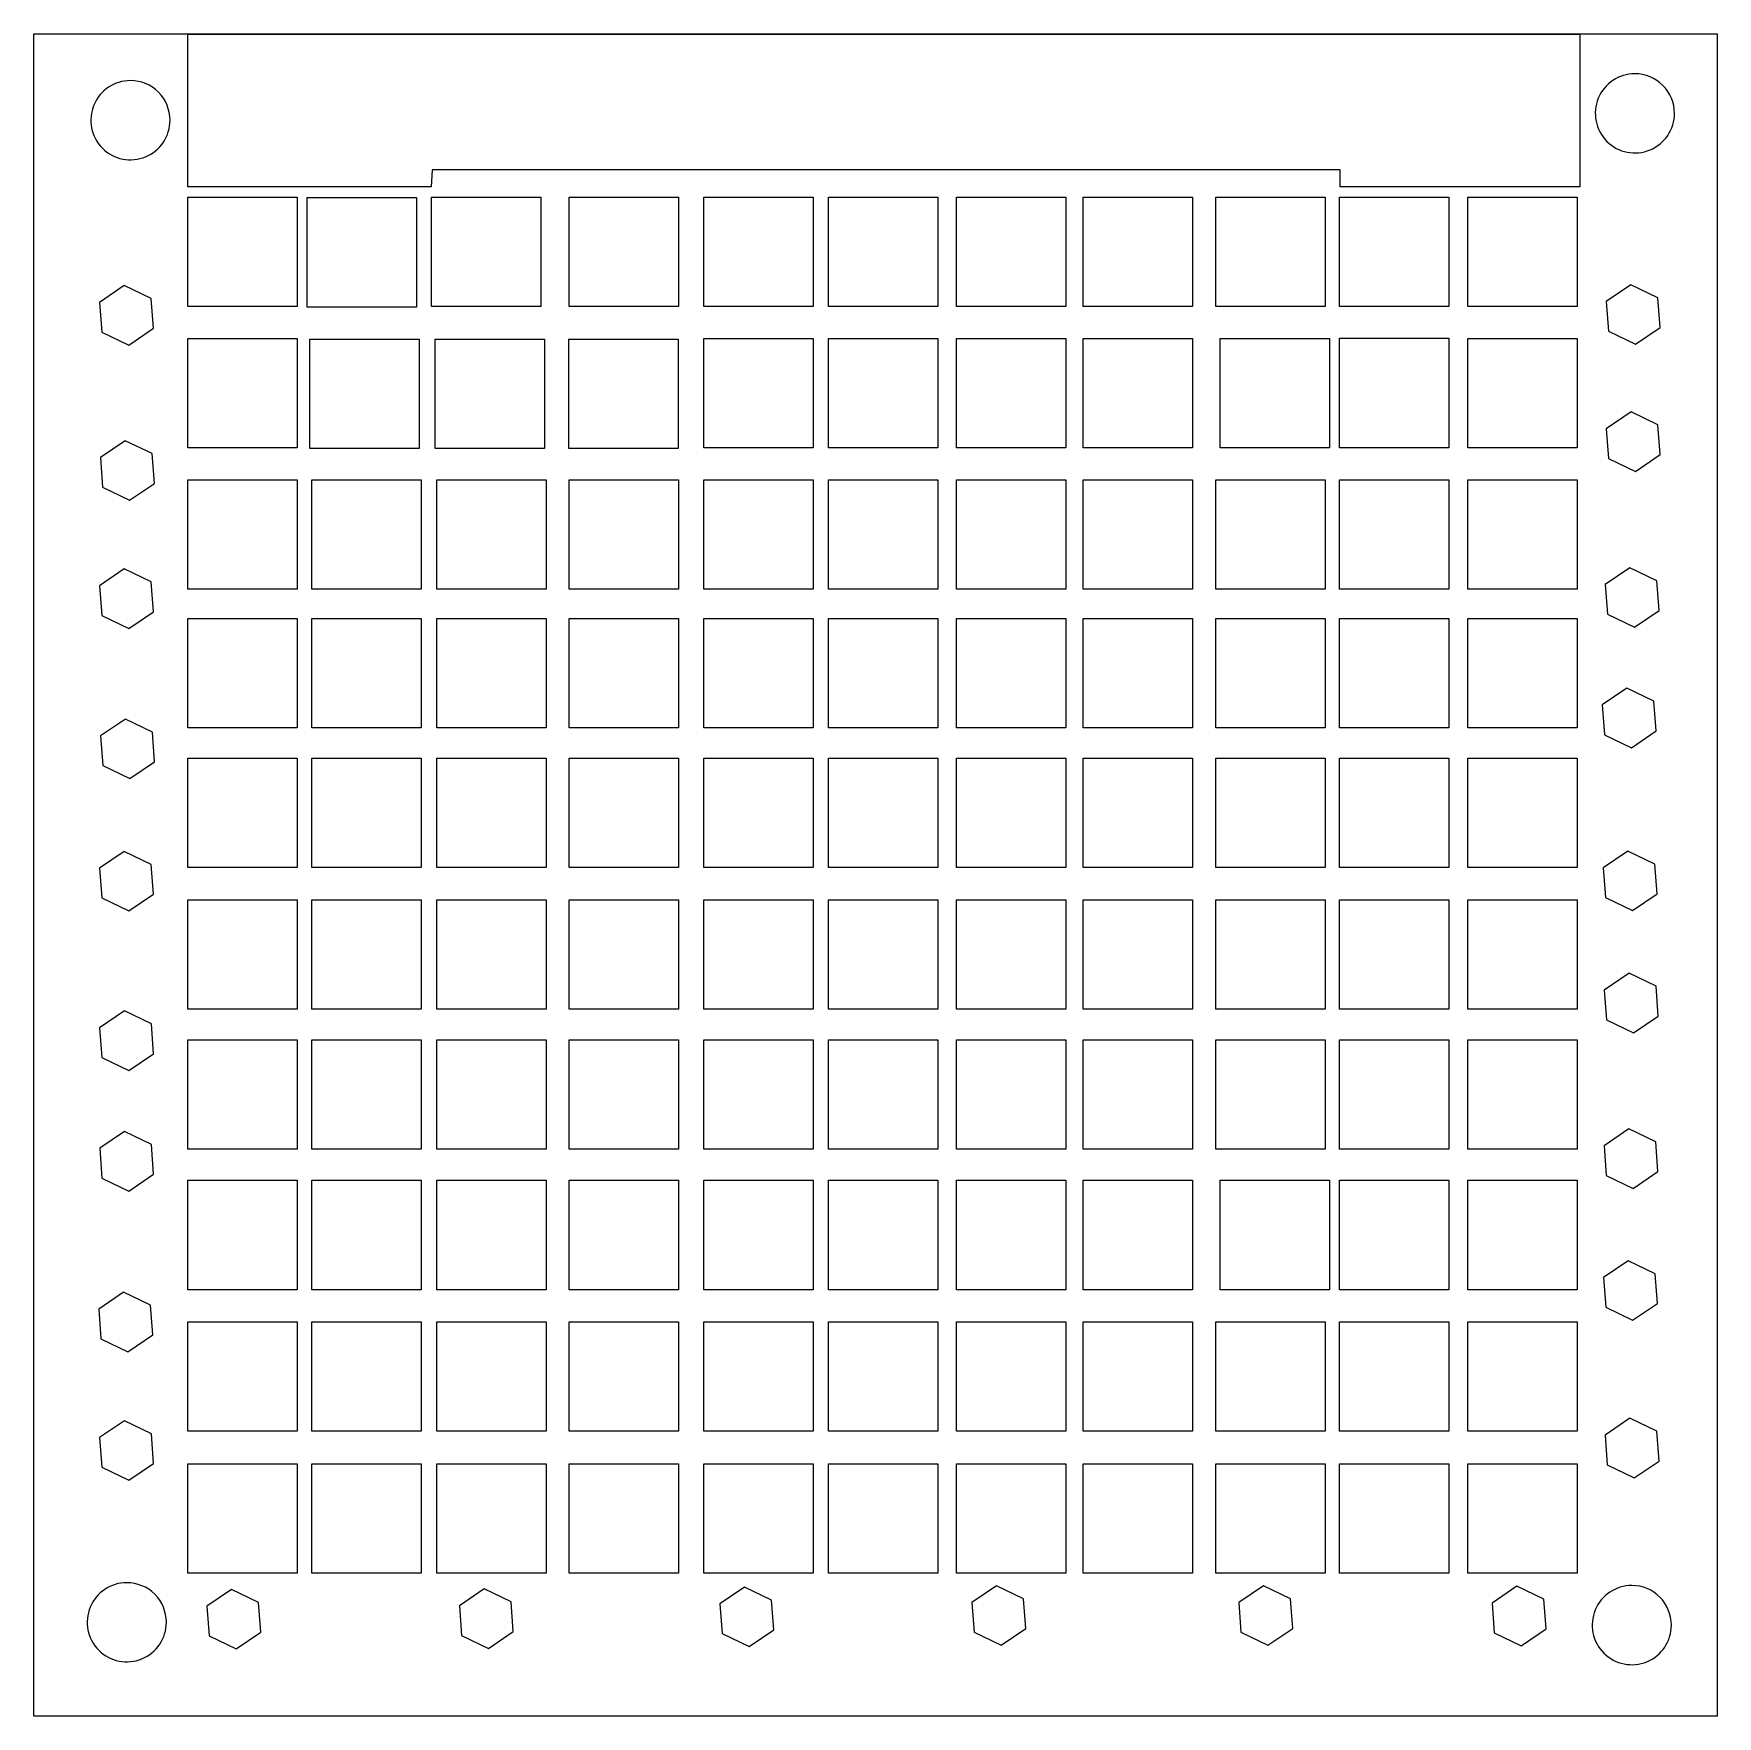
# Model space of a CAD drawing. Header units: millimetres. Extents: x 0 to 210, y 0 to 210.
import ezdxf

# ---------------------------------------------------------------- set-up
doc = ezdxf.new("R2010")
doc.units = ezdxf.units.MM
doc.layers.get('0').update_dxf_attribs({"linetype": 'CONTINUOUS'})

msp = doc.modelspace()

# ---------------------------------------------------------------- linework, layer by layer
at = {"color": 1}
for points in [[(0.18819, 209.743208), (210.09948, 209.743208), (210.09948, -0.030872), (0.18819, -0.030872)], [(19.407248, 209.697752), (192.95298, 209.697752), (192.95298, 190.642294), (163.09248, 190.642294), (163.09248, 192.780838), (49.862207, 192.780838), (49.749653, 190.642294), (19.407248, 190.642294)], [(12.254489, 203.890723)], [(199.82043, 204.741842)], [(19.406878, 189.349304), (33.04601, 189.349304), (33.04601, 175.710172), (19.406878, 175.710172)], [(34.281746, 189.300699), (47.920878, 189.300699), (47.920878, 175.661567), (34.281746, 175.661567)], [(49.79615, 189.358999), (63.435282, 189.358999), (63.435282, 175.719867), (49.79615, 175.719867)], [(66.947906, 189.349304), (80.587038, 189.349304), (80.587038, 175.710172), (66.947906, 175.710172)], [(83.721031, 189.349304), (97.360163, 189.349304), (97.360163, 175.710172), (83.721031, 175.710172)], [(99.279648, 189.349304), (112.91878, 189.349304), (112.91878, 175.710172), (99.279648, 175.710172)], [(115.24294, 189.349304), (128.882072, 189.349304), (128.882072, 175.710172), (115.24294, 175.710172)], [(131.02666, 189.349304), (144.665792, 189.349304), (144.665792, 175.710172), (131.02666, 175.710172)], [(147.57237, 189.349304), (161.211502, 189.349304), (161.211502, 175.710172), (147.57237, 175.710172)], [(162.97813, 189.349304), (176.617262, 189.349304), (176.617262, 175.710172), (162.97813, 175.710172)], [(178.97945, 189.349304), (192.618582, 189.349304), (192.618582, 175.710172), (178.97945, 175.710172)], [(202.96412, 173.116434), (202.68856, 176.825791), (199.32576, 178.442769), (196.2385, 176.350392), (196.51406, 172.641035), (199.87686, 171.024057)], [(15.126129, 173.01185), (14.850578, 176.721207), (11.487772, 178.338185), (8.400517, 176.245808), (8.676068, 172.536451), (12.038874, 170.919473)], [(19.406878, 171.741619), (33.04601, 171.741619), (33.04601, 158.102487), (19.406878, 158.102487)], [(34.628735, 171.654106), (48.267867, 171.654106), (48.267867, 158.014974), (34.628735, 158.014974)], [(50.245094, 171.654106), (63.884226, 171.654106), (63.884226, 158.014974), (50.245094, 158.014974)], [(66.922356, 171.669117), (80.561488, 171.669117), (80.561488, 158.029985), (66.922356, 158.029985)], [(83.721031, 171.741619), (97.360163, 171.741619), (97.360163, 158.102487), (83.721031, 158.102487)], [(99.279648, 171.741619), (112.91878, 171.741619), (112.91878, 158.102487), (99.279648, 158.102487)], [(115.24294, 171.741619), (128.882072, 171.741619), (128.882072, 158.102487), (115.24294, 158.102487)], [(131.02664, 171.741619), (144.665772, 171.741619), (144.665772, 158.102487), (131.02664, 158.102487)], [(148.10152, 171.741619), (161.740652, 171.741619), (161.740652, 158.102487), (148.10152, 158.102487)], [(162.98938, 171.764545), (176.628512, 171.764545), (176.628512, 158.125413), (162.98938, 158.125413)], [(178.97943, 171.741619), (192.618562, 171.741619), (192.618562, 158.102487), (178.97943, 158.102487)], [(202.97585, 157.265508), (202.70029, 160.974865), (199.33749, 162.591843), (196.25023, 160.499466), (196.52579, 156.790109), (199.88859, 155.173131)], [(15.236397, 153.675133), (14.960846, 157.38449), (11.59804, 159.001468), (8.510785, 156.909091), (8.786336, 153.199734), (12.149142, 151.582756)], [(19.406878, 154.14119), (33.04601, 154.14119), (33.04601, 140.502058), (19.406878, 140.502058)], [(34.847614, 154.14119), (48.486746, 154.14119), (48.486746, 140.502058), (34.847614, 140.502058)], [(50.463974, 154.14119), (64.103106, 154.14119), (64.103106, 140.502058), (50.463974, 140.502058)], [(66.947906, 154.14119), (80.587038, 154.14119), (80.587038, 140.502058), (66.947906, 140.502058)], [(83.721031, 154.14119), (97.360163, 154.14119), (97.360163, 140.502058), (83.721031, 140.502058)], [(99.279648, 154.14119), (112.91878, 154.14119), (112.91878, 140.502058), (99.279648, 140.502058)], [(115.24294, 154.14119), (128.882072, 154.14119), (128.882072, 140.502058), (115.24294, 140.502058)], [(131.02664, 154.14119), (144.665772, 154.14119), (144.665772, 140.502058), (131.02664, 140.502058)], [(147.57236, 154.14119), (161.211492, 154.14119), (161.211492, 140.502058), (147.57236, 140.502058)], [(162.97813, 154.14119), (176.617262, 154.14119), (176.617262, 140.502058), (162.97813, 140.502058)], [(178.97943, 154.14119), (192.618562, 154.14119), (192.618562, 140.502058), (178.97943, 140.502058)], [(15.119467, 137.679052), (14.843916, 141.388409), (11.48111, 143.005387), (8.393855, 140.91301), (8.669406, 137.203653), (12.032212, 135.586675)], [(202.84626, 137.836389), (202.5707, 141.545746), (199.2079, 143.162724), (196.12064, 141.070347), (196.3962, 137.36099), (199.759, 135.744012)], [(19.406878, 136.828644), (33.04601, 136.828644), (33.04601, 123.189512), (19.406878, 123.189512)], [(34.847614, 136.828644), (48.486746, 136.828644), (48.486746, 123.189512), (34.847614, 123.189512)], [(50.463974, 136.828644), (64.103106, 136.828644), (64.103106, 123.189512), (50.463974, 123.189512)], [(66.947906, 136.828644), (80.587038, 136.828644), (80.587038, 123.189512), (66.947906, 123.189512)], [(83.721031, 136.828644), (97.360163, 136.828644), (97.360163, 123.189512), (83.721031, 123.189512)], [(99.279648, 136.828644), (112.91878, 136.828644), (112.91878, 123.189512), (99.279648, 123.189512)], [(115.24294, 136.828644), (128.882072, 136.828644), (128.882072, 123.189512), (115.24294, 123.189512)], [(131.02664, 136.828644), (144.665772, 136.828644), (144.665772, 123.189512), (131.02664, 123.189512)], [(147.57236, 136.828644), (161.211492, 136.828644), (161.211492, 123.189512), (147.57236, 123.189512)], [(162.97813, 136.828644), (176.617262, 136.828644), (176.617262, 123.189512), (162.97813, 123.189512)], [(178.97943, 136.828644), (192.618562, 136.828644), (192.618562, 123.189512), (178.97943, 123.189512)], [(202.47208, 122.822523), (202.19652, 126.53188), (198.83372, 128.148858), (195.74646, 126.056481), (196.02202, 122.347124), (199.38482, 120.730146)], [(15.264373, 118.97245), (14.988822, 122.681807), (11.626016, 124.298785), (8.538761, 122.206408), (8.814312, 118.497051), (12.177118, 116.880073)], [(19.406878, 119.414604), (33.04601, 119.414604), (33.04601, 105.775472), (19.406878, 105.775472)], [(34.847614, 119.414604), (48.486746, 119.414604), (48.486746, 105.775472), (34.847614, 105.775472)], [(50.463974, 119.414604), (64.103106, 119.414604), (64.103106, 105.775472), (50.463974, 105.775472)], [(66.947906, 119.414604), (80.587038, 119.414604), (80.587038, 105.775472), (66.947906, 105.775472)], [(83.721031, 119.414604), (97.360163, 119.414604), (97.360163, 105.775472), (83.721031, 105.775472)], [(99.279648, 119.414604), (112.91878, 119.414604), (112.91878, 105.775472), (99.279648, 105.775472)], [(115.24294, 119.414604), (128.882072, 119.414604), (128.882072, 105.775472), (115.24294, 105.775472)], [(131.02664, 119.414604), (144.665772, 119.414604), (144.665772, 105.775472), (131.02664, 105.775472)], [(147.57236, 119.414604), (161.211492, 119.414604), (161.211492, 105.775472), (147.57236, 105.775472)], [(162.97813, 119.414604), (176.617262, 119.414604), (176.617262, 105.775472), (162.97813, 105.775472)], [(178.97943, 119.414604), (192.618562, 119.414604), (192.618562, 105.775472), (178.97943, 105.775472)], [(15.126479, 102.47147), (14.850928, 106.18083), (11.488122, 107.79781), (8.400867, 105.70543), (8.676418, 101.99607), (12.039224, 100.37909)], [(202.59467, 102.50634), (202.31911, 106.2157), (198.95631, 107.83268), (195.86905, 105.7403), (196.14461, 102.03094), (199.50741, 100.41396)], [(19.406878, 101.76382), (33.04601, 101.76382), (33.04601, 88.124688), (19.406878, 88.124688)], [(34.847614, 101.76382), (48.486746, 101.76382), (48.486746, 88.124688), (34.847614, 88.124688)], [(50.463974, 101.76382), (64.103106, 101.76382), (64.103106, 88.124688), (50.463974, 88.124688)], [(66.947906, 101.76382), (80.587038, 101.76382), (80.587038, 88.124688), (66.947906, 88.124688)], [(83.721031, 101.76382), (97.360163, 101.76382), (97.360163, 88.124688), (83.721031, 88.124688)], [(99.279648, 101.76382), (112.91878, 101.76382), (112.91878, 88.124688), (99.279648, 88.124688)], [(115.24294, 101.76382), (128.882072, 101.76382), (128.882072, 88.124688), (115.24294, 88.124688)], [(131.02664, 101.76382), (144.665772, 101.76382), (144.665772, 88.124688), (131.02664, 88.124688)], [(147.57236, 101.76381), (161.211492, 101.76381), (161.211492, 88.124678), (147.57236, 88.124678)], [(162.97813, 101.76382), (176.617262, 101.76382), (176.617262, 88.124688), (162.97813, 88.124688)], [(178.97943, 101.76382), (192.618562, 101.76382), (192.618562, 88.124688), (178.97943, 88.124688)], [(202.73523, 87.27626), (202.45967, 90.98562), (199.09687, 92.6026), (196.00961, 90.51022), (196.28517, 86.80086), (199.64797, 85.18388)], [(15.134397, 82.57868), (14.858846, 86.28804), (11.49604, 87.90502), (8.408785, 85.81264), (8.684336, 82.10328), (12.047142, 80.4863)], [(19.406878, 84.32597), (33.04601, 84.32597), (33.04601, 70.686838), (19.406878, 70.686838)], [(34.847614, 84.32597), (48.486746, 84.32597), (48.486746, 70.686838), (34.847614, 70.686838)], [(50.463974, 84.32597), (64.103106, 84.32597), (64.103106, 70.686838), (50.463974, 70.686838)], [(66.947906, 84.32597), (80.587038, 84.32597), (80.587038, 70.686838), (66.947906, 70.686838)], [(83.721031, 84.32597), (97.360163, 84.32597), (97.360163, 70.686838), (83.721031, 70.686838)], [(99.279648, 84.32597), (112.91878, 84.32597), (112.91878, 70.686838), (99.279648, 70.686838)], [(115.24294, 84.32597), (128.882072, 84.32597), (128.882072, 70.686838), (115.24294, 70.686838)], [(131.02664, 84.32597), (144.665772, 84.32597), (144.665772, 70.686838), (131.02664, 70.686838)], [(147.57236, 84.32597), (161.211492, 84.32597), (161.211492, 70.686838), (147.57236, 70.686838)], [(162.97813, 84.32597), (176.617262, 84.32597), (176.617262, 70.686838), (162.97813, 70.686838)], [(178.97943, 84.32597), (192.618562, 84.32597), (192.618562, 70.686838), (178.97943, 70.686838)], [(15.145258, 67.55108), (14.869707, 71.26044), (11.506901, 72.87742), (8.419646, 70.78504), (8.695197, 67.07568), (12.058003, 65.4587)], [(202.69756, 67.87593), (202.422, 71.58529), (199.0592, 73.20227), (195.97194, 71.10989), (196.2475, 67.40053), (199.6103, 65.78355)], [(19.406878, 66.791), (33.04601, 66.791), (33.04601, 53.151868), (19.406878, 53.151868)], [(34.847614, 66.791), (48.486746, 66.791), (48.486746, 53.151868), (34.847614, 53.151868)], [(50.463974, 66.791), (64.103106, 66.791), (64.103106, 53.151868), (50.463974, 53.151868)], [(66.947906, 66.791), (80.587038, 66.791), (80.587038, 53.151868), (66.947906, 53.151868)], [(83.721031, 66.791), (97.360163, 66.791), (97.360163, 53.151868), (83.721031, 53.151868)], [(99.279648, 66.791), (112.91878, 66.791), (112.91878, 53.151868), (99.279648, 53.151868)], [(115.24294, 66.791), (128.882072, 66.791), (128.882072, 53.151868), (115.24294, 53.151868)], [(131.02664, 66.791), (144.665772, 66.791), (144.665772, 53.151868), (131.02664, 53.151868)], [(148.10152, 66.791), (161.740652, 66.791), (161.740652, 53.151868), (148.10152, 53.151868)], [(162.97813, 66.791), (176.617262, 66.791), (176.617262, 53.151868), (162.97813, 53.151868)], [(178.97943, 66.791), (192.618562, 66.791), (192.618562, 53.151868), (178.97943, 53.151868)], [(202.63141, 51.43869), (202.35585, 55.14805), (198.99305, 56.76503), (195.90579, 54.67265), (196.18135, 50.96329), (199.54415, 49.34631)], [(15.024112, 47.51519), (14.748561, 51.22455), (11.385755, 52.84153), (8.2985, 50.74915), (8.574051, 47.03979), (11.936857, 45.42281)], [(19.406878, 49.15378), (33.04601, 49.15378), (33.04601, 35.514648), (19.406878, 35.514648)], [(34.847614, 49.15378), (48.486746, 49.15378), (48.486746, 35.514648), (34.847614, 35.514648)], [(50.463974, 49.15378), (64.103106, 49.15378), (64.103106, 35.514648), (50.463974, 35.514648)], [(66.947906, 49.15378), (80.587038, 49.15378), (80.587038, 35.514648), (66.947906, 35.514648)], [(83.721031, 49.15378), (97.360163, 49.15378), (97.360163, 35.514648), (83.721031, 35.514648)], [(99.279648, 49.15378), (112.91878, 49.15378), (112.91878, 35.514648), (99.279648, 35.514648)], [(115.24294, 49.15378), (128.882072, 49.15378), (128.882072, 35.514648), (115.24294, 35.514648)], [(131.02664, 49.15378), (144.665772, 49.15378), (144.665772, 35.514648), (131.02664, 35.514648)], [(147.57236, 49.15378), (161.211492, 49.15378), (161.211492, 35.514648), (147.57236, 35.514648)], [(162.97813, 49.15378), (176.617262, 49.15378), (176.617262, 35.514648), (162.97813, 35.514648)], [(178.97943, 49.15378), (192.618562, 49.15378), (192.618562, 35.514648), (178.97943, 35.514648)], [(15.141043, 31.49572), (14.865492, 35.20508), (11.502686, 36.82206), (8.415431, 34.72968), (8.690982, 31.02032), (12.053788, 29.40334)], [(202.82985, 31.79338), (202.55429, 35.50274), (199.19149, 37.11972), (196.10423, 35.02734), (196.37979, 31.31798), (199.74259, 29.701)], [(19.406878, 31.46544), (33.04601, 31.46544), (33.04601, 17.826308), (19.406878, 17.826308)], [(34.847614, 31.46544), (48.486746, 31.46544), (48.486746, 17.826308), (34.847614, 17.826308)], [(50.463974, 31.46544), (64.103106, 31.46544), (64.103106, 17.826308), (50.463974, 17.826308)], [(66.947906, 31.46544), (80.587038, 31.46544), (80.587038, 17.826308), (66.947906, 17.826308)], [(83.721031, 31.46544), (97.360163, 31.46544), (97.360163, 17.826308), (83.721031, 17.826308)], [(99.279648, 31.46544), (112.91878, 31.46544), (112.91878, 17.826308), (99.279648, 17.826308)], [(115.24294, 31.46544), (128.882072, 31.46544), (128.882072, 17.826308), (115.24294, 17.826308)], [(131.02664, 31.46544), (144.665772, 31.46544), (144.665772, 17.826308), (131.02664, 17.826308)], [(147.57236, 31.46544), (161.211492, 31.46544), (161.211492, 17.826308), (147.57236, 17.826308)], [(162.97813, 31.46544), (176.617262, 31.46544), (176.617262, 17.826308), (162.97813, 17.826308)], [(178.97943, 31.46544), (192.618562, 31.46544), (192.618562, 17.826308), (178.97943, 17.826308)], [(11.795872, 16.632058)], [(28.502501, 10.46135), (28.22695, 14.17071), (24.864144, 15.78769), (21.776889, 13.69531), (22.05244, 9.98595), (25.415246, 8.36897)], [(59.987918, 10.5275), (59.712367, 14.23686), (56.349561, 15.85384), (53.262306, 13.76146), (53.537857, 10.0521), (56.900663, 8.43512)], [(92.465522, 10.75901), (92.189971, 14.46837), (88.827165, 16.08535), (85.73991, 13.99297), (86.015461, 10.28361), (89.378267, 8.66663)], [(123.8848, 10.92437), (123.60924, 14.63373), (120.24644, 16.25071), (117.15918, 14.15833), (117.43474, 10.44897), (120.79754, 8.83199)], [(157.15615, 10.92437), (156.88059, 14.63373), (153.51779, 16.25071), (150.43053, 14.15833), (150.70609, 10.44897), (154.06889, 8.83199)], [(188.74079, 10.85822), (188.46523, 14.56758), (185.10243, 16.18456), (182.01517, 14.09218), (182.29073, 10.38282), (185.65353, 8.76584)], [(199.43663, 16.275688)]]:
    msp.add_lwpolyline(points, close=True, dxfattribs=at)
for points in [[(12.254489, 203.890723), (10.258582, 203.890723), (8.459205, 202.688418), (7.695404, 200.84444)], [(15.743862, 202.445378), (14.818422, 203.370817), (13.563258, 203.890723), (12.254489, 203.890723)], [(199.82043, 204.741842), (197.824523, 204.741842), (196.025146, 203.539537), (195.261345, 201.695559)], [(203.309803, 203.296497), (202.384363, 204.221936), (201.129199, 204.741842), (199.82043, 204.741842)], [(17.189207, 198.956005), (17.189207, 200.264774), (16.669301, 201.519938), (15.743862, 202.445378)], [(195.261345, 201.695559), (194.497544, 199.851581), (194.919738, 197.729071), (196.331057, 196.317751)], [(204.755148, 199.807124), (204.755148, 201.115893), (204.235242, 202.371057), (203.309803, 203.296497)], [(7.695404, 200.84444), (6.931603, 199.000462), (7.353797, 196.877952), (8.765116, 195.466632)], [(201.708865, 195.248039), (203.552843, 196.01184), (204.755148, 197.811217), (204.755148, 199.807124)], [(14.142924, 194.39692), (15.986902, 195.160721), (17.189207, 196.960098), (17.189207, 198.956005)], [(8.765116, 195.466632), (10.176436, 194.055313), (12.298946, 193.633119), (14.142924, 194.39692)], [(196.331057, 196.317751), (197.742377, 194.906432), (199.864887, 194.484238), (201.708865, 195.248039)], [(11.795872, 16.632058), (9.799965, 16.632058), (8.000588, 15.429753), (7.236787, 13.585775)], [(15.285245, 15.186713), (14.359805, 16.112152), (13.104641, 16.632058), (11.795872, 16.632058)], [(16.73059, 11.69734), (16.73059, 13.006109), (16.210684, 14.261273), (15.285245, 15.186713)], [(199.43663, 16.275688), (197.440723, 16.275688), (195.641346, 15.073383), (194.877545, 13.229405)], [(204.371348, 11.34097), (204.371348, 14.06634), (202.162, 16.275688), (199.43663, 16.275688)], [(7.236787, 13.585775), (6.472986, 11.741797), (6.89518, 9.619287), (8.306499, 8.207967)], [(194.877545, 13.229405), (194.113744, 11.385427), (194.535938, 9.262917), (195.947257, 7.851597)], [(13.684307, 7.138255), (15.528285, 7.902056), (16.73059, 9.701433), (16.73059, 11.69734)], [(201.325065, 6.781885), (203.169043, 7.545686), (204.371348, 9.345063), (204.371348, 11.34097)], [(8.306499, 8.207967), (9.717819, 6.796648), (11.840329, 6.374454), (13.684307, 7.138255)], [(195.947257, 7.851597), (197.358577, 6.440278), (199.481087, 6.018084), (201.325065, 6.781885)]]:
    msp.add_open_spline(points, degree=3, dxfattribs=at)

doc.saveas('drawing.dxf')
